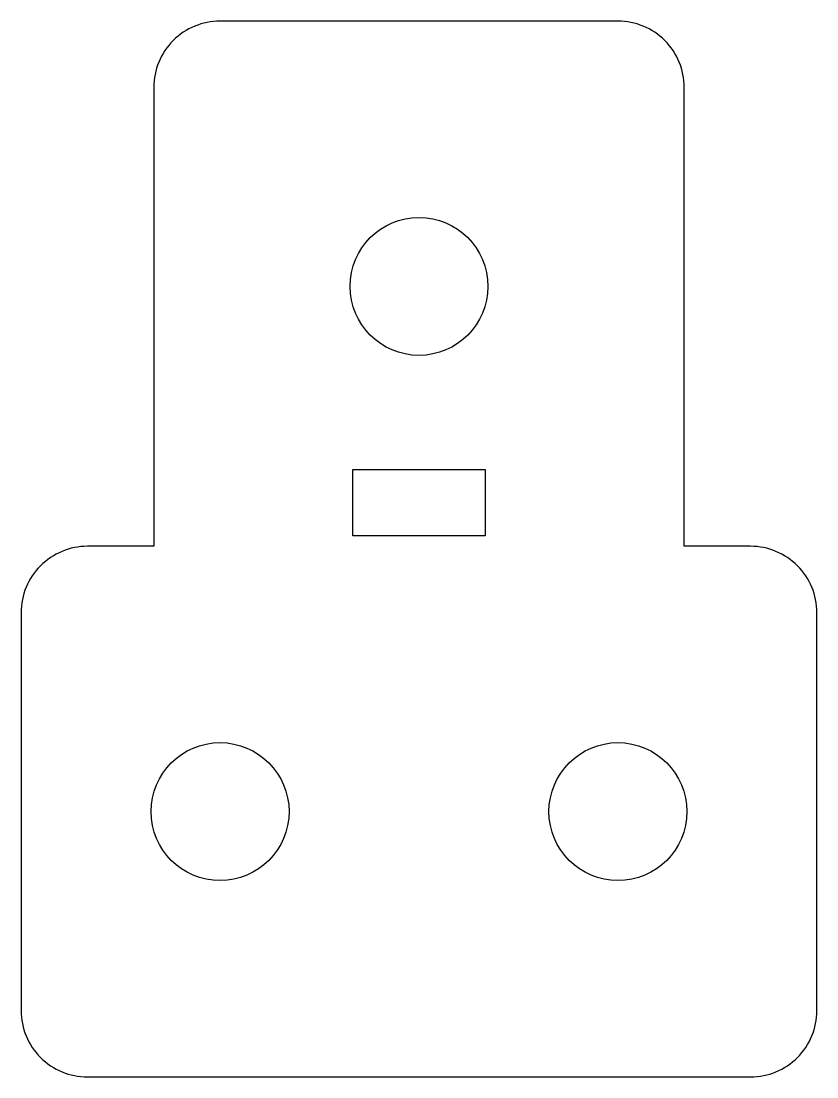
# Model space of a CAD drawing. Header units: inches. Extents: x -0.12 to 1.38, y 0 to 1.99.
import ezdxf

# ---------------------------------------------------------------- set-up
doc = ezdxf.new("R2010")
doc.units = ezdxf.units.IN
doc.header["$MEASUREMENT"] = 0

msp = doc.modelspace()

# ---------------------------------------------------------------- linework, layer by layer
msp.add_lwpolyline([(-0.125, 0.125, 0.414214), (0, 0), (1.25, 0, 0.414214), (1.375, 0.125), (1.375, 0.875, 0.414214), (1.25, 1), (1.125, 1), (1.125, 1.8649, 0.414214), (1, 1.9899), (0.25, 1.9899, 0.414214), (0.125, 1.8649), (0.125, 1), (0, 1, 0.414214), (-0.125, 0.875)], format="xyb", close=True)
msp.add_lwpolyline([(0.5, 1.145), (0.75, 1.145), (0.75, 1.02), (0.5, 1.02)], close=True)
for centre in [(0.625, 1.4899), (0.25, 0.5), (1, 0.5)]:
    msp.add_circle(centre, 0.13)

doc.saveas('drawing.dxf')
